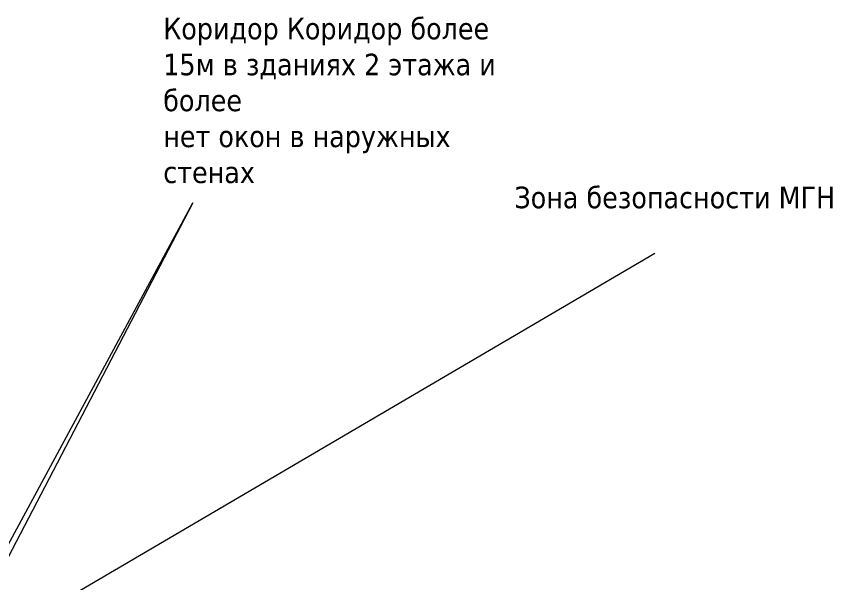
# Model space of a CAD drawing. Header units: millimetres. Extents: x -584918 to 2941280, y 3000189 to 4229862.
# Drawn here: x 201394 to 246860, y 3866727 to 3898251 of the extents above; entities that cross this region are included whole.
import ezdxf

# ---------------------------------------------------------------- set-up
doc = ezdxf.new("R2010")
doc.units = ezdxf.units.MM
doc.layers.add('экспертиза ДУ пояснения', color=6, linetype='Continuous', lineweight=0)
doc.styles.add('ЭКСПЕРТИЗА', font='tahoma.ttf')

msp = doc.modelspace()

# ---------------------------------------------------------------- linework, layer by layer
at = {"layer": 'экспертиза ДУ пояснения'}
for points in [[(187713.406, 3844388.766), (211227.026, 3887861.872)], [(211227.026, 3887861.872), (188562.831, 3844431.723)], [(179530.743, 3851415.105), (236948.973, 3885060.627)]]:
    msp.add_lwpolyline(points, dxfattribs=at)

# ---------------------------------------------------------------- texts
at = {"layer": 'экспертиза ДУ пояснения', "color": 2, "lineweight": 0, "char_height": 1200, "attachment_point": 1, "style": 'ЭКСПЕРТИЗА'}
for s, insert, width in [('Коридор Коридор более 15м {\\A1;в зданиях 2 этажа и более}\\P{\\C30;нет окон в наружных стенах }', (209576.133, 3898172.267, 0), 18691.9414), ('Зона безопасности МГН', (229134.271, 3888769.001, 0), 20787.22348)]:
    msp.add_mtext(s, dxfattribs=dict(at, insert=insert, width=width))

doc.saveas('drawing.dxf')
